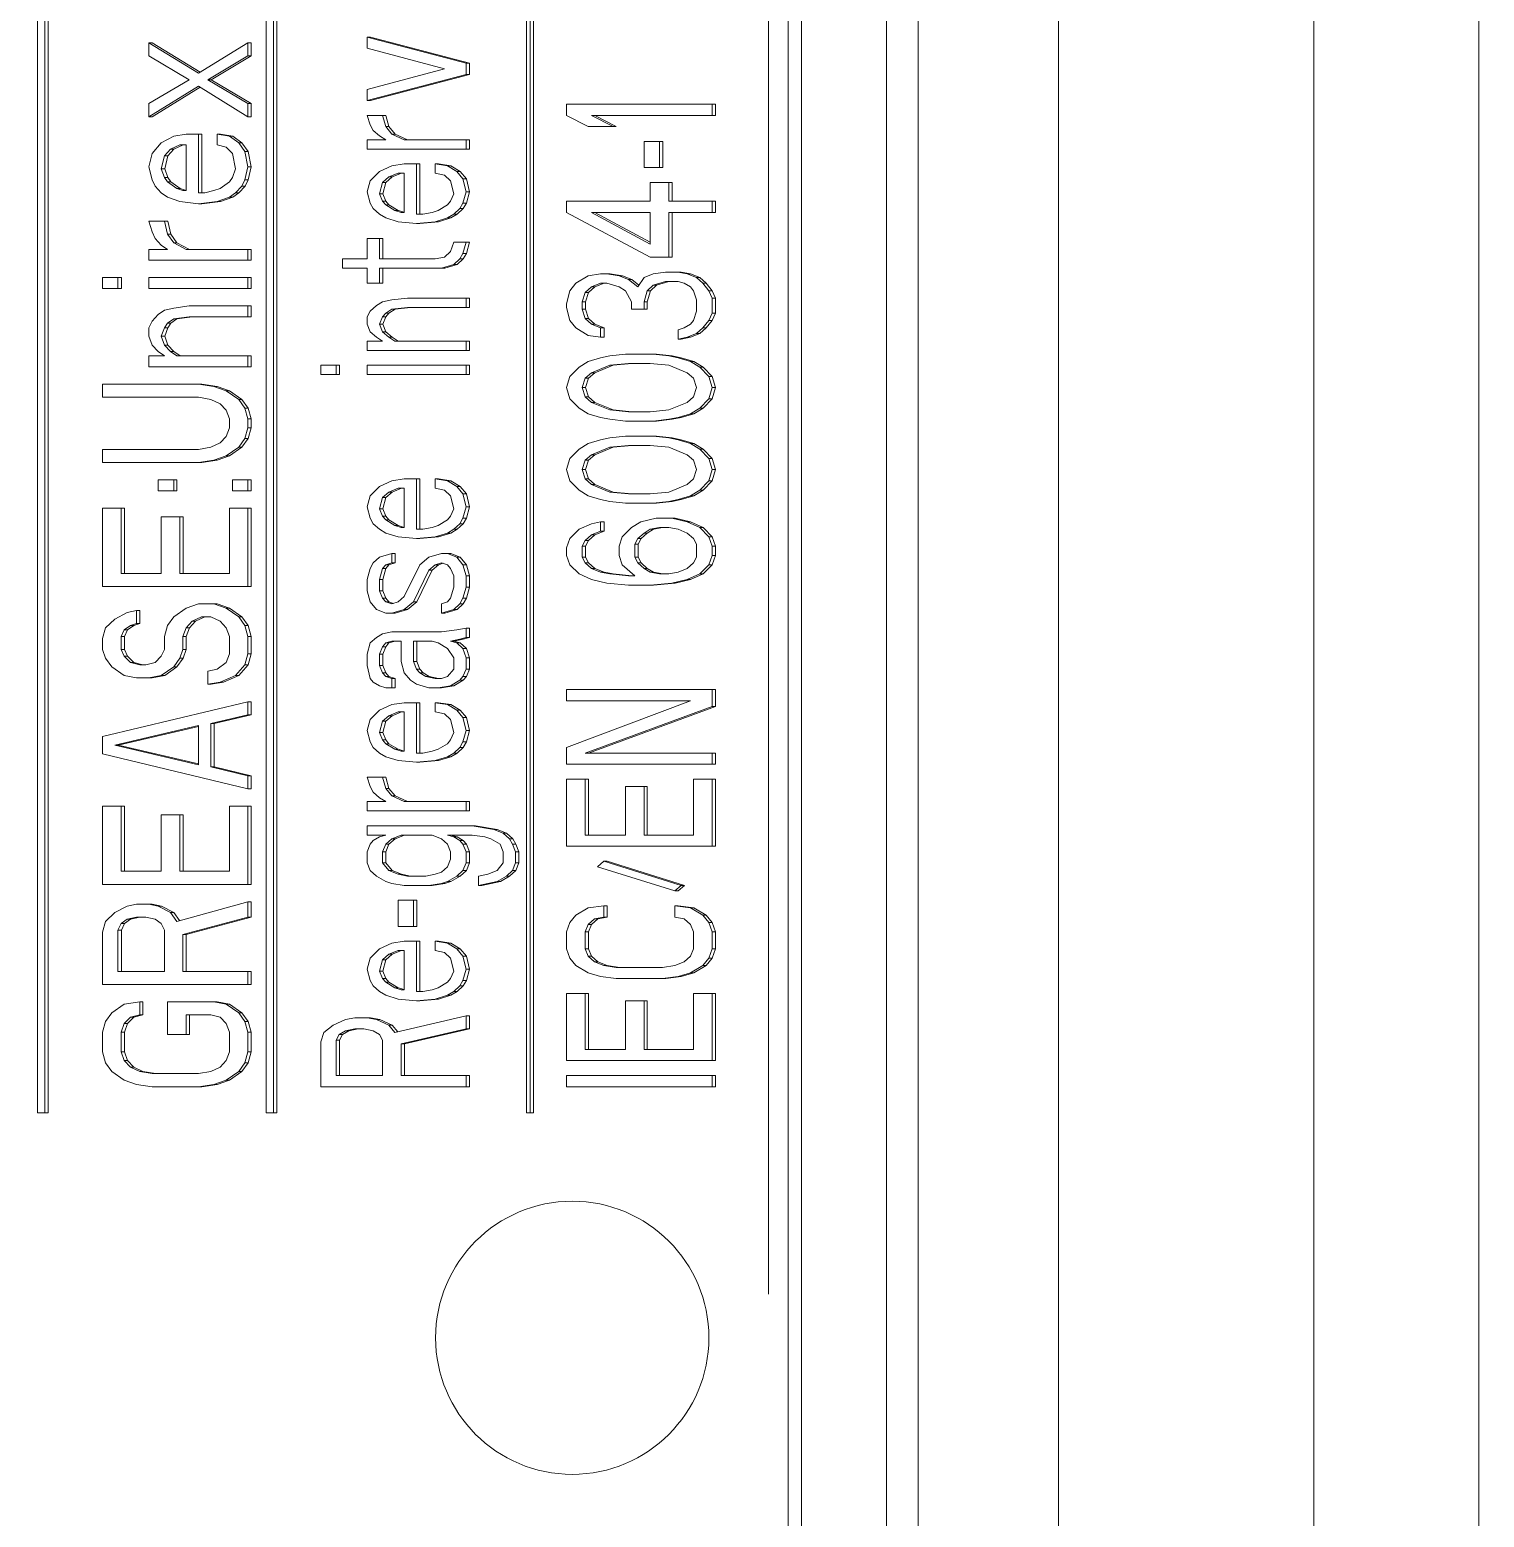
# Model space of a CAD drawing. Header units: millimetres. Extents: x 174875 to 182855, y -330615 to -324972.
# Drawn here: x 177800.94 to 177820.44, y -325772.01 to -325752.07 of the extents above; entities that cross this region are included whole.
import ezdxf

# ---------------------------------------------------------------- set-up
doc = ezdxf.new("R2010")
doc.units = ezdxf.units.MM
doc.header["$LTSCALE"] = 20
doc.linetypes.add('CENTER', pattern=[2, 1.25, -0.25, 0.25, -0.25])
doc.layers.get('0').update_dxf_attribs({"lineweight": 15})
doc.layers.add('PDF_几何图形', color=7, linetype='Continuous')
doc.layers.add('实线', color=7, linetype='Continuous')
doc.layers.add('中心线', color=1, linetype='CENTER', lineweight=9)

# ---------------------------------------------------------------- blocks, each defined once
blk = doc.blocks.new('Z$W@#0D7750773333335')
at = {"layer": 'PDF_几何图形', "lineweight": 18}
for points in [[(129.403, 13.16), (79.423, 13.16), (79.423, 13.205), (129.403, 13.205), (129.403, 9.794), (85.42, 9.794), (85.42, 9.697)], [(129.403, 9.652), (85.42, 9.652), (85.42, 9.697), (129.403, 9.697), (129.403, 6.731), (85.42, 6.731), (85.42, 6.634)], [(86.731, 8.382), (86.906, 8.382), (86.906, 8.426), (86.877, 8.634), (86.761, 8.799), (86.644, 8.882), (86.498, 8.924), (86.236, 8.924), (86.09, 8.882), (85.973, 8.799), (85.857, 8.634), (85.798, 8.468), (85.769, 8.26), (85.769, 7.638)], [(88.189, 8.133), (88.218, 8.257), (88.218, 8.302), (88.218, 8.468), (88.189, 8.592), (88.102, 8.758), (87.985, 8.882), (87.839, 8.924), (87.14, 8.924), (87.14, 6.975)], [(88.656, 8.631), (89.53, 8.631), (89.53, 8.675), (89.53, 8.924), (88.481, 8.924), (88.481, 6.975)], [(90.93, 6.975), (90.463, 8.924), (90.23, 8.924), (89.764, 6.975)], [(92.154, 8.468), (92.125, 8.592), (92.038, 8.758), (91.921, 8.882), (91.775, 8.924), (91.629, 8.924), (91.513, 8.882), (91.396, 8.799), (91.28, 8.634), (91.25, 8.468), (91.25, 8.302)], [(92.65, 8.631), (93.525, 8.631), (93.525, 8.675), (93.525, 8.924), (92.475, 8.924), (92.475, 6.975)], [(95.157, 7.386), (95.186, 7.594), (95.186, 7.638), (95.186, 8.924), (95.011, 8.924), (95.011, 7.638), (94.982, 7.472), (94.924, 7.348), (94.836, 7.265), (94.72, 7.224), (94.603, 7.224), (94.487, 7.265), (94.399, 7.348), (94.341, 7.472), (94.312, 7.638), (94.312, 8.924), (94.137, 8.924), (94.137, 7.638)], [(96.615, 8.717), (96.615, 8.924), (96.469, 8.924), (96.469, 8.717)], [(86.032, 8.506), (86.119, 8.589), (86.119, 8.634), (86.236, 8.675), (86.236, 8.631), (86.119, 8.589)], [(86.032, 8.551), (86.119, 8.634)], [(86.236, 8.631), (86.498, 8.631), (86.498, 8.675), (86.615, 8.634)], [(86.236, 8.675), (86.498, 8.675)], [(86.498, 8.631), (86.615, 8.589), (86.615, 8.634), (86.702, 8.551)], [(86.615, 8.589), (86.702, 8.506), (86.702, 8.551), (86.731, 8.426), (86.731, 8.382), (86.702, 8.506)], [(88.043, 8.423), (88.014, 8.548), (88.014, 8.592), (88.043, 8.468), (88.043, 8.343), (88.014, 8.219), (87.956, 8.136), (87.868, 8.094), (87.314, 8.094), (87.314, 8.717), (87.868, 8.717)], [(87.314, 8.672), (87.868, 8.672)], [(87.956, 8.675), (87.868, 8.717), (87.868, 8.672), (87.956, 8.631)], [(88.014, 8.592), (87.956, 8.675), (87.956, 8.631), (88.014, 8.548)], [(88.656, 7.843), (89.414, 7.843), (89.414, 7.887), (89.414, 8.136), (88.656, 8.136), (88.656, 8.675), (89.53, 8.675)], [(90.095, 7.638), (90.347, 8.713), (90.347, 8.758), (90.609, 7.638), (90.084, 7.638), (90.347, 8.758)], [(90.347, 8.713), (90.599, 7.638)], [(91.425, 8.382), (91.454, 8.506), (91.454, 8.551), (91.542, 8.634), (91.542, 8.589), (91.454, 8.506)], [(91.542, 8.589), (91.629, 8.631), (91.629, 8.675), (91.804, 8.675)], [(91.542, 8.634), (91.629, 8.675)], [(91.629, 8.631), (91.804, 8.631), (91.804, 8.675), (91.892, 8.634)], [(91.804, 8.631), (91.892, 8.589), (91.892, 8.634), (91.95, 8.551)], [(91.892, 8.589), (91.95, 8.506), (91.95, 8.551), (91.979, 8.468), (91.979, 8.423), (92.154, 8.423), (92.154, 8.468), (91.979, 8.468)], [(92.65, 7.843), (93.408, 7.843), (93.408, 7.887), (93.408, 8.136), (92.65, 8.136), (92.65, 8.675), (93.525, 8.675)], [(85.944, 8.216), (85.973, 8.382), (85.973, 8.426), (86.032, 8.551), (86.032, 8.506), (85.973, 8.382)], [(86.731, 7.76), (86.469, 7.76), (86.469, 7.804), (86.731, 7.804), (86.731, 7.472), (86.702, 7.348), (86.615, 7.265), (86.498, 7.224), (86.236, 7.224), (86.119, 7.265), (86.032, 7.348), (85.973, 7.472), (85.944, 7.638), (85.944, 8.26), (85.973, 8.426)], [(86.731, 8.426), (86.906, 8.426)], [(92.183, 7.221), (92.242, 7.386), (92.242, 7.431), (92.242, 7.638), (92.183, 7.804), (92.067, 7.97), (91.95, 8.053), (91.804, 8.094), (91.629, 8.094), (91.542, 8.136), (91.454, 8.219), (91.425, 8.343), (91.425, 8.426), (91.454, 8.551)], [(91.95, 8.506), (91.979, 8.423)], [(87.995, 7.891), (88.102, 7.967), (88.102, 8.012), (88.189, 8.177), (88.189, 8.133), (88.102, 7.967)], [(88.189, 8.177), (88.218, 8.302)], [(91.28, 8.136), (91.25, 8.302), (91.25, 8.257), (91.28, 8.091), (91.28, 8.136), (91.396, 7.97)], [(96.09, 6.975), (96.236, 6.975), (96.236, 7.763), (96.207, 7.97), (96.178, 8.094), (96.119, 8.177), (96.032, 8.26), (95.944, 8.302), (95.828, 8.302), (95.711, 8.26), (95.624, 8.177), (95.565, 8.094), (95.565, 8.302), (95.42, 8.302), (95.42, 6.975), (95.565, 6.975), (95.565, 7.929), (95.624, 8.012)], [(96.615, 6.975), (96.615, 8.302), (96.469, 8.302), (96.469, 6.975)], [(97.198, 8.008), (97.081, 7.926), (97.081, 7.97), (97.198, 8.053), (97.198, 8.008), (97.373, 8.05), (97.373, 8.094), (97.373, 8.302), (97.227, 8.26), (97.14, 8.219), (97.052, 8.136), (96.994, 8.053), (96.994, 8.302), (96.848, 8.302), (96.848, 6.975)], [(97.752, 7.594), (98.539, 7.594), (98.539, 7.638), (98.539, 7.804), (98.51, 7.97), (98.423, 8.136), (98.277, 8.26), (98.102, 8.302), (97.927, 8.26), (97.839, 8.219), (97.752, 8.136), (97.694, 8.053), (97.635, 7.887), (97.606, 7.638)], [(99.167, 7.616), (98.772, 8.257), (98.772, 8.302), (98.947, 8.302), (99.268, 7.763), (99.589, 8.302), (99.764, 8.302), (99.764, 8.257), (99.369, 7.616)], [(98.772, 8.302), (99.181, 7.638), (98.772, 6.975)], [(99.764, 6.975), (99.356, 7.638), (99.764, 8.302)], [(86.877, 7.221), (86.906, 7.386), (86.906, 7.431), (86.906, 8.053), (86.469, 8.053), (86.469, 7.804)], [(88.247, 6.975), (87.985, 7.929), (88.102, 8.012)], [(91.28, 8.091), (91.396, 7.926), (91.396, 7.97), (91.513, 7.887)], [(95.565, 7.884), (95.624, 7.967), (95.624, 8.012), (95.711, 8.094), (95.711, 8.05), (95.624, 7.967)], [(95.711, 8.05), (95.828, 8.091), (95.828, 8.136), (95.944, 8.094)], [(95.711, 8.094), (95.828, 8.136)], [(95.828, 8.091), (95.944, 8.05), (95.944, 8.094), (96.003, 8.053)], [(95.944, 8.05), (96.003, 8.008), (96.003, 8.053), (96.061, 7.97)], [(96.003, 8.008), (96.061, 7.926), (96.061, 7.97), (96.09, 7.763), (96.09, 6.975), (96.09, 6.93), (96.236, 6.93), (96.236, 6.975)], [(97.198, 8.053), (97.373, 8.094)], [(97.782, 7.804), (97.81, 7.884), (97.81, 7.929), (97.781, 7.846), (97.781, 7.804), (98.393, 7.804), (98.393, 7.887), (98.335, 8.012), (98.248, 8.094), (98.073, 8.136), (97.956, 8.094), (97.898, 8.053), (97.81, 7.929)], [(97.81, 7.884), (97.898, 8.008), (97.898, 8.053)], [(97.898, 8.008), (97.956, 8.05), (97.956, 8.094)], [(97.956, 8.05), (98.073, 8.091)], [(98.073, 8.136), (98.073, 8.091), (98.248, 8.05)], [(98.248, 8.094), (98.248, 8.05), (98.335, 7.967)], [(98.335, 8.012), (98.335, 7.967), (98.393, 7.843)], [(87.314, 7.801), (87.81, 7.801), (87.81, 7.846), (87.314, 7.846), (87.314, 6.975)], [(87.81, 7.846), (88.043, 6.975)], [(87.81, 7.801), (88.043, 6.93), (88.043, 6.975), (88.247, 6.975), (88.247, 6.93), (88.043, 6.93)], [(89.53, 6.975), (89.53, 7.224), (88.656, 7.224), (88.656, 7.887), (89.414, 7.887)], [(91.396, 7.926), (91.513, 7.843), (91.513, 7.887), (91.629, 7.846), (91.629, 7.801), (91.513, 7.843)], [(91.629, 7.801), (91.804, 7.801), (91.804, 7.846), (91.921, 7.804)], [(91.629, 7.846), (91.804, 7.846)], [(91.804, 7.801), (91.921, 7.76), (91.921, 7.804), (92.008, 7.721), (92.008, 7.677), (91.921, 7.76)], [(93.525, 6.975), (93.525, 7.224), (92.65, 7.224), (92.65, 7.887), (93.408, 7.887)], [(93.903, 7.97), (93.903, 7.926), (93.758, 7.926), (93.758, 7.97)], [(96.061, 7.926), (96.09, 7.718)], [(96.994, 6.975), (96.994, 7.804), (97.081, 7.97)], [(96.994, 7.76), (97.081, 7.926)], [(85.798, 7.431), (85.769, 7.638), (85.769, 7.594), (85.798, 7.386), (85.798, 7.431), (85.857, 7.265)], [(92.008, 7.721), (92.067, 7.597), (92.067, 7.472), (92.008, 7.348), (91.921, 7.265), (91.804, 7.224), (91.571, 7.224), (91.454, 7.265), (91.367, 7.389), (91.338, 7.514), (91.163, 7.514)], [(92.008, 7.677), (92.067, 7.552)], [(94.166, 7.431), (94.137, 7.638), (94.137, 7.594), (94.166, 7.386), (94.166, 7.431), (94.224, 7.265)], [(95.157, 7.431), (95.186, 7.638)], [(98.51, 7.179), (98.539, 7.345), (98.539, 7.389), (98.393, 7.389), (98.364, 7.265), (98.277, 7.182), (98.073, 7.141), (97.956, 7.182), (97.898, 7.224), (97.81, 7.348), (97.781, 7.431), (97.752, 7.555), (97.752, 7.638), (98.539, 7.638)], [(85.798, 7.386), (85.857, 7.221), (85.857, 7.265), (85.973, 7.099)], [(86.877, 7.265), (86.906, 7.431)], [(89.938, 6.93), (89.764, 6.93), (89.764, 6.975), (89.938, 6.975), (89.938, 6.93), (90.055, 7.428), (90.638, 7.428), (90.755, 6.93), (90.755, 6.975), (90.93, 6.975), (90.93, 6.93), (90.755, 6.93)], [(89.938, 6.975), (90.055, 7.472), (90.055, 7.428)], [(90.055, 7.472), (90.638, 7.472)], [(90.638, 7.428), (90.638, 7.472), (90.755, 6.975)], [(91.192, 7.348), (91.163, 7.514), (91.163, 7.469), (91.192, 7.304), (91.192, 7.348), (91.28, 7.141)], [(92.183, 7.265), (92.242, 7.431)], [(94.166, 7.386), (94.224, 7.221), (94.224, 7.265), (94.341, 7.099)], [(94.982, 7.055), (95.099, 7.221), (95.099, 7.265), (95.157, 7.431), (95.157, 7.386), (95.099, 7.221)], [(97.635, 7.389), (97.694, 7.224)], [(98.51, 7.224), (98.539, 7.389)], [(98.947, 6.93), (98.772, 6.93), (98.772, 6.975), (98.947, 6.975), (98.947, 6.93), (99.268, 7.469), (99.268, 7.514), (99.589, 6.975), (99.589, 6.93), (99.268, 7.469)], [(98.947, 6.975), (99.268, 7.514)], [(85.857, 7.221), (85.973, 7.055), (85.973, 7.099), (86.09, 7.016), (86.09, 6.972), (85.973, 7.055)], [(86.644, 6.972), (86.761, 7.055), (86.761, 7.099), (86.877, 7.265), (86.877, 7.221), (86.761, 7.055)], [(91.192, 7.304), (91.28, 7.096), (91.28, 7.141), (91.425, 7.016), (91.571, 6.975), (91.571, 6.93), (91.425, 6.972)], [(91.95, 6.972), (92.067, 7.055), (92.067, 7.099), (92.183, 7.265), (92.183, 7.221), (92.067, 7.055)], [(94.224, 7.221), (94.341, 7.055), (94.341, 7.099), (94.457, 7.016)], [(94.982, 7.099), (95.099, 7.265)], [(97.635, 7.345), (97.694, 7.179), (97.694, 7.224), (97.752, 7.141)], [(97.694, 7.179), (97.752, 7.096), (97.752, 7.141), (97.839, 7.058)], [(98.306, 6.972), (98.423, 7.055), (98.423, 7.099), (98.51, 7.224), (98.51, 7.179), (98.423, 7.055)], [(86.09, 7.016), (86.236, 6.975)], [(86.498, 6.975), (86.644, 7.016), (86.644, 6.972), (86.498, 6.93)], [(86.644, 7.016), (86.761, 7.099)], [(91.28, 7.096), (91.425, 6.972), (91.425, 7.016)], [(91.571, 6.975), (91.804, 6.975), (91.95, 7.016), (92.067, 7.099)], [(91.804, 6.93), (91.95, 6.972), (91.95, 7.016)], [(94.341, 7.055), (94.457, 6.972), (94.457, 7.016), (94.603, 6.975), (94.603, 6.93), (94.457, 6.972)], [(94.603, 6.975), (94.72, 6.975), (94.866, 7.016)], [(94.72, 6.93), (94.866, 6.972), (94.866, 7.016), (94.982, 7.099), (94.982, 7.055), (94.866, 6.972)], [(97.752, 7.096), (97.839, 7.013), (97.839, 7.058), (97.927, 7.016), (97.927, 6.972), (97.839, 7.013)], [(97.927, 7.016), (98.102, 6.975), (98.102, 6.93), (97.927, 6.972)], [(98.102, 6.975), (98.306, 7.016), (98.306, 6.972), (98.102, 6.93)], [(98.306, 7.016), (98.423, 7.099)], [(86.09, 6.972), (86.236, 6.93), (86.236, 6.975), (86.498, 6.975), (86.498, 6.93), (86.236, 6.93)], [(91.571, 6.93), (91.804, 6.93), (91.804, 6.975)], [(93.903, 6.975), (93.903, 6.93), (93.758, 6.93), (93.758, 6.975)], [(94.603, 6.93), (94.72, 6.93), (94.72, 6.975)], [(95.565, 6.975), (95.565, 6.93), (95.42, 6.93), (95.42, 6.975)], [(99.589, 6.975), (99.764, 6.975), (99.764, 6.93), (99.589, 6.93)], [(129.403, 6.589), (85.42, 6.589), (85.42, 6.634), (129.403, 6.634), (129.403, 3.24), (85.42, 3.24), (85.42, 3.191)], [(129.403, 3.147), (85.42, 3.147), (85.42, 3.191), (129.403, 3.191), (129.403, -0.219), (129.503, -0.219), (129.503, 3.191), (153.393, 3.191), (153.393, 3.24), (129.503, 3.24), (129.503, 6.634), (153.393, 6.634), (153.393, 6.589), (129.503, 6.589)], [(86.669, 5.209), (86.694, 5.334), (86.694, 5.378), (86.694, 5.544), (86.669, 5.669), (86.594, 5.834), (86.494, 5.959), (86.369, 6), (85.769, 6), (85.769, 4.051)], [(95.44, 5.793), (95.44, 6), (95.315, 6), (95.315, 5.793)], [(86.544, 5.5), (86.519, 5.624), (86.519, 5.669), (86.544, 5.544), (86.544, 5.42), (86.519, 5.295), (86.469, 5.212), (86.394, 5.171), (85.919, 5.171), (85.919, 5.793), (86.394, 5.793)], [(86.469, 5.751), (86.394, 5.793), (86.394, 5.748), (86.469, 5.707)], [(85.919, 5.748), (86.394, 5.748)], [(86.519, 5.669), (86.469, 5.751), (86.469, 5.707), (86.519, 5.624)], [(96.865, 5.168), (97.14, 5.168), (97.14, 5.212), (97.14, 5.378), (96.865, 5.378), (96.865, 5.71), (96.74, 5.71), (96.74, 5.378), (96.54, 5.378), (96.54, 5.212)], [(86.503, 4.968), (86.594, 5.043), (86.594, 5.088), (86.669, 5.254), (86.669, 5.209), (86.594, 5.043)], [(86.669, 5.254), (86.694, 5.378)], [(87.044, 4.67), (87.718, 4.67), (87.718, 4.715), (87.718, 4.881), (87.693, 5.046), (87.618, 5.212), (87.494, 5.337), (87.344, 5.378), (87.194, 5.337), (87.119, 5.295), (87.044, 5.212), (86.994, 5.129), (86.944, 4.964), (86.919, 4.715)], [(87.094, 4.961), (87.169, 5.085), (87.219, 5.126), (87.219, 5.171), (87.319, 5.212)], [(87.469, 5.171), (87.319, 5.212), (87.319, 5.168), (87.469, 5.126), (87.544, 5.043)], [(89.268, 3.968), (89.268, 5.378), (89.143, 5.378), (89.143, 5.129), (89.118, 5.212), (89.068, 5.295), (89.018, 5.337), (88.918, 5.378), (88.768, 5.378), (88.668, 5.337), (88.593, 5.254), (88.518, 5.129), (88.493, 5.046), (88.468, 4.881), (88.468, 4.549)], [(89.768, 5.085), (89.918, 5.126), (89.918, 5.171), (89.918, 5.378), (89.793, 5.337), (89.718, 5.295), (89.643, 5.212), (89.593, 5.129), (89.593, 5.378), (89.468, 5.378), (89.468, 4.051)], [(90.242, 4.67), (90.917, 4.67), (90.917, 4.715), (90.917, 4.881), (90.892, 5.046), (90.817, 5.212), (90.692, 5.337), (90.542, 5.378), (90.392, 5.337), (90.317, 5.295), (90.242, 5.212), (90.192, 5.129), (90.143, 4.964), (90.118, 4.715)], [(90.292, 4.961), (90.367, 5.085), (90.417, 5.126), (90.417, 5.171), (90.517, 5.212)], [(90.417, 5.126), (90.517, 5.168), (90.517, 5.212), (90.667, 5.171)], [(91.917, 4.051), (91.892, 4.176), (91.867, 4.383), (91.867, 5.046), (91.842, 5.171), (91.792, 5.254), (91.717, 5.337), (91.567, 5.378), (91.417, 5.378), (91.242, 5.337), (91.192, 5.295), (91.142, 5.212), (91.117, 5.129), (91.117, 5.046)], [(91.267, 5.085), (91.317, 5.126), (91.317, 5.171), (91.417, 5.212), (91.417, 5.168), (91.317, 5.126)], [(91.417, 5.168), (91.567, 5.168), (91.567, 5.212), (91.667, 5.171)], [(91.417, 5.212), (91.567, 5.212)], [(92.916, 5.046), (92.866, 5.212), (92.791, 5.295), (92.716, 5.337), (92.567, 5.378), (92.417, 5.378), (92.267, 5.337), (92.167, 5.254), (92.117, 5.129), (92.117, 5.046)], [(92.267, 5.085), (92.317, 5.126), (92.317, 5.171), (92.417, 5.212), (92.417, 5.168), (92.317, 5.126)], [(92.417, 5.168), (92.567, 5.168), (92.567, 5.212), (92.716, 5.171)], [(92.417, 5.212), (92.567, 5.212)], [(93.241, 4.67), (93.916, 4.67), (93.916, 4.715), (93.916, 4.881), (93.891, 5.046), (93.816, 5.212), (93.691, 5.337), (93.541, 5.378), (93.391, 5.337), (93.316, 5.295), (93.241, 5.212), (93.191, 5.129), (93.141, 4.964), (93.116, 4.715)], [(93.291, 4.961), (93.366, 5.085), (93.416, 5.126), (93.416, 5.171), (93.516, 5.212)], [(93.666, 5.171), (93.516, 5.212), (93.516, 5.168), (93.666, 5.126), (93.741, 5.043)], [(95.44, 4.051), (95.44, 5.378), (95.315, 5.378), (95.315, 4.051)], [(96.34, 4.051), (96.34, 4.839), (96.315, 5.046), (96.29, 5.171), (96.24, 5.254), (96.165, 5.337), (96.09, 5.378), (95.99, 5.378), (95.89, 5.337), (95.815, 5.254), (95.765, 5.171), (95.765, 5.378), (95.64, 5.378), (95.64, 4.051)], [(95.89, 5.126), (95.99, 5.168), (95.99, 5.212), (96.09, 5.171)], [(95.89, 5.171), (95.99, 5.212)], [(96.74, 5.168), (96.54, 5.168), (96.54, 5.212), (96.74, 5.212), (96.74, 4.383)], [(97.09, 4.051), (97.09, 4.217), (96.965, 4.259), (96.89, 4.341), (96.865, 4.466), (96.865, 5.212), (97.14, 5.212)], [(97.465, 4.67), (98.139, 4.67), (98.139, 4.715), (98.139, 4.881), (98.114, 5.046), (98.039, 5.212), (97.914, 5.337), (97.765, 5.378), (97.615, 5.337), (97.54, 5.295), (97.465, 5.212), (97.415, 5.129), (97.365, 4.964), (97.34, 4.715)], [(97.515, 4.961), (97.59, 5.085), (97.64, 5.126), (97.64, 5.171), (97.739, 5.212)], [(97.889, 5.171), (97.739, 5.212), (97.739, 5.168), (97.889, 5.126), (97.964, 5.043)], [(98.789, 5.171), (98.789, 5.378), (98.664, 5.337), (98.589, 5.295), (98.514, 5.212), (98.464, 5.129), (98.464, 5.378), (98.339, 5.378), (98.339, 4.051), (98.464, 4.051), (98.464, 4.881), (98.539, 5.046), (98.639, 5.129), (98.789, 5.171), (98.789, 5.126), (98.639, 5.085)], [(98.989, 5.378), (99.339, 4.051)], [(99.489, 4.051), (99.839, 5.378)], [(86.719, 4.051), (86.494, 5.005), (86.594, 5.088)], [(87.07, 4.881), (87.094, 4.961), (87.094, 5.005), (87.069, 4.922), (87.069, 4.881), (87.594, 4.881), (87.594, 4.964), (87.544, 5.088), (87.544, 5.043), (87.594, 4.919)], [(87.094, 5.005), (87.169, 5.129)], [(87.169, 5.085), (87.169, 5.129), (87.219, 5.171)], [(87.219, 5.126), (87.319, 5.168)], [(87.469, 5.126), (87.469, 5.171), (87.544, 5.088)], [(88.593, 4.795), (88.618, 4.919), (88.618, 4.964), (88.668, 5.088)], [(89.093, 5.046), (89.143, 4.922), (89.143, 4.507), (89.093, 4.383), (89.018, 4.3), (88.918, 4.259), (88.818, 4.259), (88.718, 4.3), (88.643, 4.383), (88.618, 4.466), (88.593, 4.59), (88.593, 4.839), (88.618, 4.964)], [(88.618, 4.919), (88.668, 5.043), (88.668, 5.088), (88.768, 5.171)], [(88.668, 5.043), (88.768, 5.126), (88.918, 5.126), (88.918, 5.171), (89.018, 5.129), (89.093, 5.046), (89.093, 5.002), (89.143, 4.878)], [(88.768, 5.126), (88.768, 5.171), (88.918, 5.171)], [(88.918, 5.126), (89.018, 5.085)], [(89.018, 5.129), (89.018, 5.085), (89.093, 5.002)], [(89.593, 4.836), (89.668, 5.002), (89.668, 5.046), (89.768, 5.129), (89.768, 5.085), (89.668, 5.002)], [(89.593, 4.051), (89.593, 4.881), (89.668, 5.046)], [(89.768, 5.129), (89.918, 5.171)], [(90.268, 4.881), (90.292, 4.961), (90.292, 5.005), (90.267, 4.922), (90.267, 4.881), (90.792, 4.881), (90.792, 4.964), (90.742, 5.088), (90.742, 5.043)], [(90.292, 5.005), (90.367, 5.129)], [(90.367, 5.085), (90.367, 5.129), (90.417, 5.171)], [(90.517, 5.168), (90.667, 5.126), (90.742, 5.043), (90.792, 4.919)], [(90.667, 5.126), (90.667, 5.171), (90.742, 5.088)], [(91.242, 5.046), (91.117, 5.046), (91.117, 5.002), (91.242, 5.002), (91.242, 5.046), (91.267, 5.129), (91.267, 5.085), (91.242, 5.002)], [(91.717, 5.129), (91.742, 5.046), (91.742, 4.922), (91.467, 4.922), (91.317, 4.881), (91.217, 4.798), (91.167, 4.715), (91.117, 4.549), (91.117, 4.424)], [(91.267, 5.129), (91.317, 5.171)], [(91.567, 5.168), (91.667, 5.126), (91.667, 5.171), (91.717, 5.129), (91.717, 5.085), (91.667, 5.126)], [(91.717, 5.085), (91.742, 5.002)], [(92.167, 4.881), (92.117, 5.046), (92.117, 5.002), (92.167, 4.836), (92.167, 4.881), (92.267, 4.756)], [(92.248, 5.024), (92.267, 5.085), (92.267, 5.129), (92.242, 5.046), (92.267, 4.964), (92.342, 4.881), (92.766, 4.673), (92.866, 4.549), (92.916, 4.383), (92.916, 4.3)], [(92.267, 5.129), (92.317, 5.171)], [(92.567, 5.168), (92.716, 5.126), (92.716, 5.171), (92.766, 5.129), (92.766, 5.085), (92.716, 5.126)], [(92.766, 5.129), (92.791, 5.046)], [(92.766, 5.085), (92.791, 5.002), (92.791, 5.046), (92.916, 5.046), (92.916, 5.002), (92.791, 5.002)], [(93.267, 4.881), (93.291, 4.961), (93.291, 5.005), (93.266, 4.922), (93.266, 4.881), (93.791, 4.881), (93.791, 4.964), (93.741, 5.088), (93.741, 5.043), (93.791, 4.919)], [(93.291, 5.005), (93.366, 5.129)], [(93.366, 5.085), (93.366, 5.129), (93.416, 5.171)], [(93.416, 5.126), (93.516, 5.168)], [(93.666, 5.126), (93.666, 5.171), (93.741, 5.088)], [(95.765, 4.961), (95.815, 5.043), (95.815, 5.088), (95.89, 5.171), (95.89, 5.126), (95.815, 5.043)], [(95.765, 4.051), (95.765, 5.005), (95.815, 5.088)], [(95.99, 5.168), (96.09, 5.126), (96.09, 5.171), (96.14, 5.129), (96.14, 5.085), (96.09, 5.126)], [(96.14, 5.129), (96.19, 5.046)], [(96.14, 5.085), (96.19, 5.002), (96.19, 5.046), (96.215, 4.839), (96.215, 4.051)], [(96.19, 5.002), (96.215, 4.795)], [(97.491, 4.881), (97.515, 4.961), (97.515, 5.005), (97.49, 4.922), (97.49, 4.881), (98.014, 4.881), (98.014, 4.964), (97.964, 5.088), (97.964, 5.043), (98.014, 4.919)], [(97.515, 5.005), (97.59, 5.129)], [(97.59, 5.085), (97.59, 5.129), (97.64, 5.171)], [(97.64, 5.126), (97.739, 5.168)], [(97.889, 5.126), (97.889, 5.171), (97.964, 5.088)], [(98.464, 4.836), (98.539, 5.002), (98.539, 5.046)], [(98.539, 5.002), (98.639, 5.085), (98.639, 5.129)], [(86.544, 4.007), (86.719, 4.007), (86.719, 4.051), (86.544, 4.051), (86.544, 4.007), (86.344, 4.878), (86.344, 4.922), (85.919, 4.922), (85.919, 4.051)], [(85.919, 4.878), (86.344, 4.878)], [(86.344, 4.922), (86.544, 4.051)], [(88.268, 4.756), (88.268, 4.964), (87.918, 4.964), (87.918, 4.756)], [(92.167, 4.836), (92.267, 4.712), (92.267, 4.756), (92.692, 4.549)], [(87.693, 4.256), (87.718, 4.421), (87.718, 4.466), (87.594, 4.466), (87.569, 4.341), (87.494, 4.259), (87.319, 4.217), (87.219, 4.259), (87.169, 4.3), (87.094, 4.424), (87.069, 4.507), (87.044, 4.632), (87.044, 4.715), (87.718, 4.715)], [(90.917, 4.466), (90.792, 4.466), (90.767, 4.341), (90.692, 4.259), (90.517, 4.217), (90.417, 4.259), (90.367, 4.3), (90.292, 4.424), (90.267, 4.507), (90.242, 4.632), (90.242, 4.715), (90.917, 4.715)], [(91.467, 4.756), (91.742, 4.756), (91.742, 4.507), (91.717, 4.424), (91.642, 4.3), (91.517, 4.217), (91.367, 4.217), (91.267, 4.3), (91.242, 4.383), (91.242, 4.466), (91.267, 4.59)], [(91.242, 4.421), (91.267, 4.546), (91.267, 4.59), (91.317, 4.673)], [(91.267, 4.546), (91.317, 4.629), (91.317, 4.673), (91.367, 4.715)], [(91.317, 4.629), (91.367, 4.67), (91.367, 4.715), (91.467, 4.756), (91.467, 4.712), (91.367, 4.67)], [(91.467, 4.712), (91.742, 4.712)], [(92.267, 4.712), (92.692, 4.504), (92.692, 4.549), (92.766, 4.466)], [(93.891, 4.256), (93.916, 4.421), (93.916, 4.466), (93.791, 4.466), (93.766, 4.341), (93.691, 4.259), (93.516, 4.217), (93.416, 4.259), (93.366, 4.3), (93.291, 4.424), (93.266, 4.507), (93.241, 4.632), (93.241, 4.715), (93.916, 4.715)], [(98.114, 4.256), (98.139, 4.421), (98.139, 4.466), (98.014, 4.466), (97.989, 4.341), (97.914, 4.259), (97.739, 4.217), (97.64, 4.259), (97.59, 4.3), (97.515, 4.424), (97.49, 4.507), (97.465, 4.632), (97.465, 4.715), (98.139, 4.715)], [(86.944, 4.466), (86.994, 4.3)], [(86.944, 4.421), (86.994, 4.256), (86.994, 4.3), (87.044, 4.217)], [(87.693, 4.3), (87.718, 4.466)], [(88.493, 4.383), (88.468, 4.549), (88.468, 4.504), (88.493, 4.338), (88.493, 4.383), (88.518, 4.3)], [(90.143, 4.466), (90.192, 4.3)], [(90.143, 4.421), (90.192, 4.256), (90.192, 4.3), (90.242, 4.217)], [(90.817, 4.131), (90.892, 4.256), (90.892, 4.3), (90.917, 4.466), (90.917, 4.421), (90.892, 4.256)], [(91.142, 4.259), (91.117, 4.424), (91.117, 4.38), (91.142, 4.214), (91.142, 4.259), (91.217, 4.134)], [(92.692, 4.504), (92.766, 4.421), (92.766, 4.466), (92.791, 4.383), (92.766, 4.3), (92.716, 4.259), (92.617, 4.217), (92.467, 4.217), (92.317, 4.259), (92.267, 4.3), (92.242, 4.383), (92.117, 4.383)], [(92.766, 4.421), (92.785, 4.361)], [(93.141, 4.466), (93.191, 4.3)], [(93.141, 4.421), (93.191, 4.256), (93.191, 4.3), (93.241, 4.217)], [(93.891, 4.3), (93.916, 4.466)], [(97.365, 4.466), (97.415, 4.3)], [(97.365, 4.421), (97.415, 4.256), (97.415, 4.3), (97.465, 4.217)], [(98.114, 4.3), (98.139, 4.466)], [(86.994, 4.256), (87.044, 4.173), (87.044, 4.217), (87.119, 4.134)], [(87.519, 4.048), (87.618, 4.131), (87.618, 4.176), (87.693, 4.3), (87.693, 4.256), (87.618, 4.131)], [(89.118, 4.217), (89.143, 4.3), (89.143, 3.968), (89.118, 3.802), (89.093, 3.719), (89.018, 3.595), (88.918, 3.554), (88.768, 3.554), (88.668, 3.636), (88.618, 3.761), (88.593, 3.885), (88.468, 3.885)], [(88.493, 4.338), (88.518, 4.256), (88.518, 4.3), (88.593, 4.176)], [(88.518, 4.256), (88.593, 4.131), (88.593, 4.176), (88.668, 4.093), (88.668, 4.048), (88.593, 4.131)], [(89.018, 4.048), (89.068, 4.09), (89.068, 4.134), (89.118, 4.217), (89.118, 4.173), (89.068, 4.09)], [(89.118, 4.173), (89.143, 4.256)], [(90.192, 4.256), (90.242, 4.173), (90.242, 4.217), (90.317, 4.134)], [(90.817, 4.176), (90.892, 4.3)], [(91.142, 4.214), (91.217, 4.09), (91.217, 4.134), (91.267, 4.093), (91.267, 4.048), (91.217, 4.09)], [(91.642, 4.048), (91.717, 4.131), (91.717, 4.176), (91.742, 4.259), (91.742, 4.214), (91.717, 4.131)], [(91.742, 4.259), (91.767, 4.134)], [(91.742, 4.214), (91.767, 4.09), (91.767, 4.134), (91.792, 4.051)], [(92.167, 4.217), (92.117, 4.383), (92.117, 4.338), (92.167, 4.173), (92.167, 4.217), (92.242, 4.134)], [(92.766, 4.048), (92.866, 4.131), (92.866, 4.176), (92.916, 4.3), (92.916, 4.256), (92.866, 4.131)], [(93.191, 4.256), (93.241, 4.173), (93.241, 4.217), (93.316, 4.134)], [(93.716, 4.048), (93.816, 4.131), (93.816, 4.176), (93.891, 4.3), (93.891, 4.256), (93.816, 4.131)], [(96.79, 4.217), (96.74, 4.383), (96.74, 4.338), (96.79, 4.173), (96.79, 4.217), (96.865, 4.134)], [(97.415, 4.256), (97.465, 4.173), (97.465, 4.217), (97.54, 4.134)], [(97.939, 4.048), (98.039, 4.131), (98.039, 4.176), (98.114, 4.3), (98.114, 4.256), (98.039, 4.131)], [(87.044, 4.173), (87.119, 4.09), (87.119, 4.134), (87.194, 4.093), (87.194, 4.048), (87.119, 4.09)], [(87.194, 4.048), (87.344, 4.007), (87.344, 4.051), (87.519, 4.093), (87.519, 4.048), (87.344, 4.007)], [(87.194, 4.093), (87.344, 4.051)], [(87.519, 4.093), (87.618, 4.176)], [(88.668, 4.093), (88.768, 4.051)], [(88.668, 4.048), (88.768, 4.007), (88.768, 4.051), (88.918, 4.051), (88.918, 4.007), (88.768, 4.007)], [(88.918, 4.007), (89.018, 4.048), (89.018, 4.093), (89.068, 4.134)], [(88.918, 4.051), (89.018, 4.093)], [(90.242, 4.173), (90.317, 4.09), (90.317, 4.134), (90.392, 4.093)], [(90.317, 4.09), (90.392, 4.048), (90.392, 4.093), (90.542, 4.051), (90.542, 4.007), (90.392, 4.048)], [(90.542, 4.007), (90.717, 4.048), (90.717, 4.093), (90.817, 4.176), (90.817, 4.131), (90.717, 4.048)], [(90.542, 4.051), (90.717, 4.093)], [(91.267, 4.093), (91.367, 4.051), (91.517, 4.051)], [(91.267, 4.048), (91.367, 4.007), (91.367, 4.051)], [(91.367, 4.007), (91.517, 4.007), (91.517, 4.051), (91.642, 4.093), (91.642, 4.048), (91.517, 4.007)], [(91.642, 4.093), (91.717, 4.176)], [(91.767, 4.09), (91.792, 4.007), (91.792, 4.051), (91.917, 4.051), (91.917, 4.007), (91.792, 4.007)], [(92.167, 4.173), (92.242, 4.09), (92.242, 4.134), (92.317, 4.093), (92.317, 4.048), (92.242, 4.09)], [(92.317, 4.093), (92.467, 4.051)], [(92.317, 4.048), (92.467, 4.007), (92.467, 4.051), (92.617, 4.051)], [(92.467, 4.007), (92.617, 4.007), (92.617, 4.051), (92.766, 4.093), (92.766, 4.048), (92.617, 4.007)], [(92.766, 4.093), (92.866, 4.176)], [(93.241, 4.173), (93.316, 4.09), (93.316, 4.134), (93.391, 4.093), (93.541, 4.051), (93.541, 4.007), (93.391, 4.048)], [(93.316, 4.09), (93.391, 4.048), (93.391, 4.093)], [(93.541, 4.051), (93.716, 4.093), (93.816, 4.176)], [(93.541, 4.007), (93.716, 4.048), (93.716, 4.093)], [(96.79, 4.173), (96.865, 4.09), (96.865, 4.134), (96.94, 4.093), (96.94, 4.048), (96.865, 4.09)], [(96.94, 4.093), (97.09, 4.051), (97.09, 4.007), (96.94, 4.048)], [(97.465, 4.173), (97.54, 4.09), (97.54, 4.134), (97.615, 4.093)], [(97.54, 4.09), (97.615, 4.048), (97.615, 4.093), (97.765, 4.051)], [(97.615, 4.048), (97.765, 4.007), (97.765, 4.051), (97.939, 4.093), (97.939, 4.048), (97.765, 4.007)], [(97.939, 4.093), (98.039, 4.176)], [(98.464, 4.051), (98.464, 4.007), (98.339, 4.007), (98.339, 4.051)], [(99.339, 4.007), (99.489, 4.007)], [(89.168, 3.509), (89.218, 3.633), (89.218, 3.678), (89.268, 3.968), (89.268, 3.924), (89.218, 3.633)], [(88.518, 3.636), (88.593, 3.512), (88.668, 3.429)], [(88.518, 3.592), (88.593, 3.468), (88.593, 3.512)], [(89.018, 3.429), (89.093, 3.471), (89.168, 3.554), (89.218, 3.678)], [(88.593, 3.468), (88.668, 3.385), (88.668, 3.429), (88.768, 3.388)], [(88.918, 3.388), (89.018, 3.429), (89.018, 3.385), (88.918, 3.343)], [(89.018, 3.385), (89.093, 3.426), (89.093, 3.471)], [(89.093, 3.426), (89.168, 3.509), (89.168, 3.554)], [(88.668, 3.385), (88.768, 3.343), (88.768, 3.388), (88.918, 3.388), (88.918, 3.343), (88.768, 3.343)], [(85.919, 0.755), (85.919, 2.704), (85.769, 2.704), (85.769, 0.755)], [(86.269, 2.411), (87.019, 2.411), (87.019, 2.455), (87.019, 2.704), (86.119, 2.704), (86.119, 0.755)], [(88.193, 2.207), (88.168, 2.414), (88.068, 2.58), (87.968, 2.663), (87.843, 2.704), (87.618, 2.704), (87.494, 2.663), (87.394, 2.58), (87.294, 2.414), (87.244, 2.248), (87.219, 2.041), (87.219, 1.419)], [(89.143, 2.411), (89.893, 2.411), (89.893, 2.455), (89.893, 2.704), (88.993, 2.704), (88.993, 0.755), (89.893, 0.755), (89.893, 1.004), (89.143, 1.004), (89.143, 1.667), (89.793, 1.667)], [(93.216, 2.203), (93.341, 2.203), (93.341, 2.248), (93.316, 2.372), (93.241, 2.538), (93.116, 2.663), (92.991, 2.704), (92.891, 2.704), (92.766, 2.663), (92.642, 2.538), (92.567, 2.372), (92.517, 2.165), (92.492, 1.875), (92.492, 1.584)], [(94.491, 1.543), (94.491, 1.916), (94.466, 2.124), (94.441, 2.248), (94.391, 2.414), (94.316, 2.538), (94.191, 2.663), (94.041, 2.704), (93.891, 2.663), (93.766, 2.538), (93.691, 2.414), (93.641, 2.248), (93.616, 2.124), (93.591, 1.916), (93.591, 1.543), (93.591, 1.498), (93.616, 1.291), (93.616, 1.336), (93.641, 1.211), (93.691, 1.045), (93.691, 1.001), (93.641, 1.167)], [(96.64, 1.955), (96.665, 2.121), (96.665, 2.165), (96.665, 2.248), (96.64, 2.414), (96.54, 2.58), (96.44, 2.663), (96.265, 2.704), (96.215, 2.704), (96.04, 2.663), (95.94, 2.58), (95.84, 2.414), (95.815, 2.248)], [(97.49, 1.291), (96.89, 1.291), (96.89, 1.336), (96.89, 1.584), (97.49, 2.704), (97.64, 2.704), (97.64, 1.584), (97.889, 1.584), (97.889, 1.336), (97.889, 1.291), (97.64, 1.291)], [(98.789, 0.755), (98.939, 0.755), (98.939, 2.704), (98.789, 2.704), (98.639, 2.414), (98.639, 2.082)], [(86.269, 1.623), (86.919, 1.623), (86.919, 1.667), (86.919, 1.916), (86.269, 1.916), (86.269, 2.455), (87.019, 2.455)], [(87.444, 2.286), (87.519, 2.369), (87.519, 2.414), (87.618, 2.455), (87.618, 2.411), (87.519, 2.369)], [(87.444, 2.331), (87.519, 2.414)], [(87.618, 2.411), (87.843, 2.411), (87.843, 2.455), (87.943, 2.414)], [(87.618, 2.455), (87.843, 2.455)], [(87.843, 2.411), (87.943, 2.369), (87.943, 2.414), (88.018, 2.331)], [(89.143, 1.623), (89.793, 1.623), (89.793, 1.667), (89.793, 1.916), (89.143, 1.916), (89.143, 2.455), (89.893, 2.455)], [(90.242, 2.411), (90.867, 0.711), (90.867, 0.755)], [(92.667, 2.203), (92.716, 2.328), (92.716, 2.372), (92.791, 2.455), (92.791, 2.411), (92.716, 2.328)], [(92.791, 2.411), (92.866, 2.452), (92.866, 2.497), (93.016, 2.497)], [(92.791, 2.455), (92.866, 2.497)], [(92.866, 2.452), (93.016, 2.452), (93.016, 2.497), (93.091, 2.455)], [(93.016, 2.452), (93.091, 2.411), (93.091, 2.455), (93.166, 2.372)], [(93.091, 2.411), (93.166, 2.328), (93.166, 2.372), (93.216, 2.248), (93.216, 2.203), (93.166, 2.328)], [(93.716, 1.83), (93.741, 2.079), (93.841, 2.328), (93.916, 2.411), (94.041, 2.452), (94.166, 2.411), (94.241, 2.328), (94.341, 2.079), (94.366, 1.83)], [(93.841, 2.328), (93.841, 2.372), (93.916, 2.455), (93.916, 2.411)], [(93.916, 2.455), (94.041, 2.497)], [(94.041, 2.452), (94.041, 2.497), (94.166, 2.455)], [(94.166, 2.411), (94.166, 2.455), (94.241, 2.372)], [(94.816, 1.83), (94.841, 2.079), (94.941, 2.328), (95.016, 2.411), (95.141, 2.452), (95.265, 2.411), (95.34, 2.328), (95.44, 2.079), (95.465, 1.83)], [(94.941, 2.328), (94.941, 2.372), (95.016, 2.455), (95.016, 2.411)], [(95.016, 2.455), (95.141, 2.497)], [(95.141, 2.452), (95.141, 2.497), (95.265, 2.455)], [(95.265, 2.411), (95.265, 2.455), (95.34, 2.372)], [(95.94, 2.203), (95.99, 2.328), (95.99, 2.372), (96.065, 2.455)], [(95.99, 2.328), (96.065, 2.411), (96.065, 2.455), (96.19, 2.497)], [(96.065, 2.411), (96.19, 2.452), (96.19, 2.497), (96.29, 2.497)], [(96.19, 2.452), (96.29, 2.452), (96.29, 2.497), (96.415, 2.455)], [(96.49, 2.372), (96.415, 2.455), (96.415, 2.411), (96.49, 2.328), (96.49, 2.372), (96.54, 2.248), (96.54, 2.165), (96.49, 1.999), (96.44, 1.916), (96.29, 1.833), (96.19, 1.833), (96.19, 1.667)], [(96.29, 2.452), (96.415, 2.411)], [(87.369, 1.996), (87.394, 2.162), (87.394, 2.207), (87.444, 2.331), (87.444, 2.286), (87.394, 2.162)], [(87.618, 0.755), (87.843, 0.755), (87.968, 0.797), (88.068, 0.879), (88.168, 1.045), (88.193, 1.253), (88.043, 1.253), (88.018, 1.128), (87.943, 1.045), (87.843, 1.004), (87.618, 1.004), (87.519, 1.045), (87.444, 1.128), (87.394, 1.253), (87.369, 1.419), (87.369, 2.041), (87.394, 2.207)], [(87.943, 2.369), (88.018, 2.286), (88.018, 2.331), (88.043, 2.207)], [(88.018, 2.286), (88.043, 2.162), (88.043, 2.207), (88.193, 2.207), (88.193, 2.162), (88.043, 2.162)], [(88.468, 1.125), (88.793, 2.162), (88.793, 2.207)], [(92.617, 1.83), (92.642, 2.079), (92.642, 2.124), (92.667, 2.248), (92.667, 2.203), (92.642, 2.079)], [(92.667, 2.248), (92.716, 2.372)], [(93.216, 2.248), (93.341, 2.248)], [(93.741, 2.124), (93.841, 2.372)], [(94.241, 2.328), (94.241, 2.372), (94.341, 2.124)], [(94.841, 2.124), (94.941, 2.372)], [(95.34, 2.328), (95.34, 2.372), (95.44, 2.124)], [(95.94, 2.248), (95.99, 2.372)], [(96.49, 2.328), (96.54, 2.203)], [(97.089, 1.584), (97.49, 2.328)], [(98.789, 2.328), (98.639, 2.038), (98.639, 2.082), (98.789, 2.372), (98.789, 0.755), (98.789, 0.711), (98.939, 0.711), (98.939, 0.755)], [(93.341, 1.042), (93.391, 1.25), (93.391, 1.294), (93.391, 1.502), (93.341, 1.709), (93.266, 1.833), (93.141, 1.958), (93.016, 1.999), (92.891, 1.999), (92.766, 1.958), (92.617, 1.792), (92.617, 1.875), (92.642, 2.124)], [(94.341, 2.079), (94.341, 2.124), (94.366, 1.875), (94.366, 1.584), (94.341, 1.336), (94.241, 1.087), (94.166, 1.004), (94.041, 0.962), (93.916, 1.004), (93.841, 1.087), (93.741, 1.336), (93.716, 1.584), (93.716, 1.875), (93.741, 2.124), (93.741, 2.079)], [(95.44, 2.079), (95.44, 2.124), (95.465, 1.875), (95.465, 1.584), (95.44, 1.336), (95.34, 1.087), (95.265, 1.004), (95.141, 0.962), (95.016, 1.004), (94.941, 1.087), (94.841, 1.336), (94.816, 1.584), (94.816, 1.875), (94.841, 2.124), (94.841, 2.079)], [(96.513, 1.735), (96.59, 1.83), (96.59, 1.875), (96.64, 1.999), (96.64, 1.955), (96.59, 1.83)], [(96.64, 1.999), (96.665, 2.165)], [(96.69, 1.211), (96.69, 1.377), (96.665, 1.543), (96.615, 1.667), (96.49, 1.75), (96.59, 1.875)], [(87.019, 0.755), (87.019, 1.004), (86.269, 1.004), (86.269, 1.667), (86.919, 1.667)], [(92.642, 1.416), (92.667, 1.54), (92.667, 1.584), (92.716, 1.667)], [(92.667, 1.54), (92.716, 1.623), (92.716, 1.667), (92.791, 1.75)], [(92.716, 1.623), (92.791, 1.706), (92.791, 1.75), (92.866, 1.792)], [(92.791, 1.706), (92.866, 1.747), (92.866, 1.792), (93.041, 1.792)], [(92.866, 1.747), (93.041, 1.747)], [(93.116, 1.75), (93.041, 1.792), (93.041, 1.747), (93.116, 1.706)], [(93.191, 1.667), (93.116, 1.75), (93.116, 1.706), (93.191, 1.623)], [(93.241, 1.584), (93.191, 1.667), (93.191, 1.623), (93.241, 1.54)], [(96.515, 1.543), (96.44, 1.626), (96.44, 1.581), (96.515, 1.498), (96.515, 1.543), (96.565, 1.377), (96.565, 1.211), (96.54, 1.128), (96.49, 1.045), (96.44, 1.004), (96.315, 0.962), (96.165, 0.962), (96.04, 1.004), (95.99, 1.045), (95.94, 1.128), (95.915, 1.211), (95.79, 1.211)], [(96.29, 1.667), (96.19, 1.667), (96.19, 1.623), (96.29, 1.623), (96.29, 1.667), (96.44, 1.626)], [(96.29, 1.623), (96.44, 1.581)], [(87.244, 1.167), (87.219, 1.374), (87.219, 1.419), (87.244, 1.211), (87.294, 1.045), (87.294, 1.001), (87.244, 1.167), (87.244, 1.211)], [(92.517, 1.294), (92.492, 1.584), (92.492, 1.54), (92.517, 1.25), (92.517, 1.294), (92.567, 1.087), (92.567, 1.042), (92.517, 1.25)], [(92.667, 1.584), (92.642, 1.46), (92.642, 1.336), (92.667, 1.211), (92.716, 1.087), (92.791, 1.004), (92.866, 0.962), (93.041, 0.962), (93.116, 1.004), (93.191, 1.087), (93.241, 1.211), (93.266, 1.336), (93.266, 1.46), (93.241, 1.584), (93.241, 1.54), (93.266, 1.416)], [(93.591, 1.543), (93.616, 1.336)], [(94.441, 1.167), (94.466, 1.291), (94.466, 1.336), (94.491, 1.543), (94.491, 1.498), (94.466, 1.291)], [(94.691, 1.543), (94.716, 1.336)], [(95.565, 1.291), (95.59, 1.498), (95.59, 1.543)], [(96.515, 1.498), (96.565, 1.333)], [(98.089, 1.46), (98.089, 1.416), (98.439, 1.416), (98.439, 1.46)], [(88.168, 1.001), (88.193, 1.208), (88.193, 1.253)], [(88.393, 1.253), (88.393, 1.208), (88.468, 1.125), (88.468, 1.17)], [(92.891, 0.755), (93.016, 0.755), (93.141, 0.797), (93.266, 0.921), (93.341, 1.087), (93.391, 1.294)], [(93.616, 1.291), (93.641, 1.167), (93.641, 1.211)], [(94.191, 0.797), (94.316, 0.921), (94.391, 1.045), (94.441, 1.211), (94.466, 1.336)], [(94.391, 1.001), (94.441, 1.167), (94.441, 1.211)], [(94.716, 1.291), (94.741, 1.167)], [(94.741, 1.211), (94.741, 1.167), (94.791, 1.001), (94.791, 1.045)], [(95.54, 1.211), (95.54, 1.167), (95.565, 1.291), (95.565, 1.336)], [(95.865, 0.962), (95.815, 1.087), (95.815, 1.042), (95.79, 1.167), (95.79, 1.211), (95.815, 1.087)], [(96.89, 1.336), (97.49, 1.336), (97.49, 0.755)], [(97.64, 0.755), (97.64, 1.336), (97.889, 1.336)], [(87.294, 1.045), (87.394, 0.879), (87.494, 0.797)], [(87.294, 1.001), (87.394, 0.835), (87.394, 0.879)], [(88.068, 0.835), (88.168, 1.001), (88.168, 1.045)], [(92.567, 1.087), (92.642, 0.921), (92.766, 0.797)], [(92.567, 1.042), (92.642, 0.876), (92.642, 0.921)], [(93.266, 0.876), (93.341, 1.042), (93.341, 1.087)], [(93.691, 1.045), (93.766, 0.921), (93.891, 0.797), (93.891, 0.752)], [(93.691, 1.001), (93.766, 0.876), (93.766, 0.921)], [(94.316, 0.876), (94.391, 1.001), (94.391, 1.045)], [(94.791, 1.001), (94.866, 0.876)], [(95.415, 0.876), (95.49, 1.001), (95.49, 1.045)], [(95.49, 1.001), (95.54, 1.167)], [(95.815, 1.042), (95.865, 0.918), (95.865, 0.962), (95.94, 0.879)], [(96.665, 1.042), (96.615, 0.918), (96.615, 0.962), (96.665, 1.087)], [(87.394, 0.835), (87.494, 0.752), (87.494, 0.797), (87.618, 0.755), (87.618, 0.711), (87.494, 0.752)], [(87.968, 0.752), (88.068, 0.835), (88.068, 0.879)], [(92.642, 0.876), (92.766, 0.752), (92.766, 0.797), (92.891, 0.755), (92.891, 0.711), (92.766, 0.752)], [(93.141, 0.752), (93.266, 0.876), (93.266, 0.921)], [(93.766, 0.876), (93.891, 0.752), (94.041, 0.711)], [(94.191, 0.752), (94.316, 0.876), (94.316, 0.921)], [(94.866, 0.921), (94.866, 0.876), (94.991, 0.752), (94.991, 0.797)], [(95.29, 0.752), (95.415, 0.876), (95.415, 0.921)], [(95.865, 0.918), (95.94, 0.835)], [(96.04, 0.797), (95.94, 0.879), (95.94, 0.835), (96.04, 0.752), (96.04, 0.797), (96.14, 0.755)], [(96.34, 0.711), (96.44, 0.752), (96.44, 0.797), (96.54, 0.879)], [(96.44, 0.752), (96.54, 0.835), (96.54, 0.879), (96.615, 0.962)], [(96.54, 0.835), (96.615, 0.918)], [(87.618, 0.711), (87.843, 0.711), (87.843, 0.755)], [(87.843, 0.711), (87.968, 0.752), (87.968, 0.797)], [(89.893, 0.755), (89.893, 0.711), (88.993, 0.711), (88.993, 0.755)], [(90.093, 0.755), (90.093, 0.711), (90.242, 0.711), (90.242, 0.755)], [(90.867, 0.711), (91.092, 0.711), (91.092, 0.755)], [(92.891, 0.711), (93.016, 0.711), (93.016, 0.755)], [(93.016, 0.711), (93.141, 0.752), (93.141, 0.797)], [(93.891, 0.797), (94.041, 0.755), (94.191, 0.797), (94.191, 0.752), (94.041, 0.711), (94.041, 0.755)], [(94.991, 0.752), (95.141, 0.711), (95.141, 0.755)], [(95.141, 0.711), (95.29, 0.752), (95.29, 0.797)], [(96.04, 0.752), (96.14, 0.711)], [(96.34, 0.755), (96.14, 0.755), (96.14, 0.711), (96.34, 0.711), (96.34, 0.755), (96.44, 0.797)], [(129.503, -0.219), (129.503, -0.264), (159.391, -0.264), (159.391, -0.442), (79.423, -0.442), (79.423, -0.264), (129.403, -0.264), (129.403, -0.219)]]:
    blk.add_lwpolyline(points, dxfattribs=at)
for points in [[(96.615, 8.672), (96.469, 8.672), (96.469, 8.717), (96.615, 8.717)], [(93.903, 8.177), (93.758, 8.177), (93.758, 7.97), (93.903, 7.97)], [(97.635, 7.345), (97.635, 7.389), (97.606, 7.638), (97.606, 7.594)], [(93.903, 7.182), (93.758, 7.182), (93.758, 6.975), (93.903, 6.975)], [(87.314, 6.93), (87.14, 6.93), (87.14, 6.975), (87.314, 6.975)], [(89.53, 6.93), (88.481, 6.93), (88.481, 6.975), (89.53, 6.975)], [(93.525, 6.93), (92.475, 6.93), (92.475, 6.975), (93.525, 6.975)], [(96.615, 6.93), (96.469, 6.93), (96.469, 6.975), (96.615, 6.975)], [(96.994, 6.93), (96.848, 6.93), (96.848, 6.975), (96.994, 6.975)], [(95.44, 5.748), (95.315, 5.748), (95.315, 5.793), (95.44, 5.793)], [(98.989, 5.378), (98.989, 5.334), (99.339, 4.007), (99.339, 4.051), (99.489, 4.051), (99.489, 4.007), (99.839, 5.334), (99.839, 5.378), (99.689, 5.378), (99.414, 4.341), (99.139, 5.378)], [(86.944, 4.421), (86.944, 4.466), (86.919, 4.715), (86.919, 4.67)], [(88.268, 4.712), (87.918, 4.712), (87.918, 4.756), (88.268, 4.756)], [(90.143, 4.421), (90.143, 4.466), (90.118, 4.715), (90.118, 4.67)], [(93.141, 4.421), (93.141, 4.466), (93.116, 4.715), (93.116, 4.67)], [(97.365, 4.421), (97.365, 4.466), (97.34, 4.715), (97.34, 4.67)], [(85.919, 4.007), (85.769, 4.007), (85.769, 4.051), (85.919, 4.051)], [(89.593, 4.007), (89.468, 4.007), (89.468, 4.051), (89.593, 4.051)], [(95.44, 4.007), (95.315, 4.007), (95.315, 4.051), (95.44, 4.051)], [(95.765, 4.007), (95.64, 4.007), (95.64, 4.051), (95.765, 4.051)], [(96.34, 4.007), (96.215, 4.007), (96.215, 4.051), (96.34, 4.051)], [(88.518, 3.592), (88.518, 3.636), (88.468, 3.885), (88.468, 3.841)], [(91.092, 2.704), (90.942, 2.704), (90.942, 1.045), (90.317, 2.704), (90.093, 2.704), (90.093, 0.755), (90.242, 0.755), (90.242, 2.455), (90.867, 0.755), (91.092, 0.755)], [(94.741, 1.211), (94.791, 1.045), (94.866, 0.921), (94.991, 0.797), (95.141, 0.755), (95.29, 0.797), (95.415, 0.921), (95.49, 1.045), (95.54, 1.211), (95.565, 1.336), (95.59, 1.543), (95.59, 1.916), (95.565, 2.124), (95.54, 2.248), (95.49, 2.414), (95.415, 2.538), (95.29, 2.663), (95.141, 2.704), (94.991, 2.663), (94.866, 2.538), (94.791, 2.414), (94.741, 2.248), (94.716, 2.124), (94.691, 1.916), (94.691, 1.543), (94.691, 1.498), (94.716, 1.291), (94.716, 1.336)], [(88.393, 1.253), (88.468, 1.17), (88.793, 2.207), (88.718, 2.289)], [(95.94, 2.203), (95.94, 2.248), (95.815, 2.248), (95.815, 2.203)], [(97.49, 1.584), (97.065, 1.584), (97.49, 2.372)], [(98.089, 1.46), (98.439, 1.46), (98.439, 1.667), (98.089, 1.667)], [(96.69, 1.167), (96.665, 1.042), (96.665, 1.087), (96.69, 1.211)], [(85.919, 0.711), (85.769, 0.711), (85.769, 0.755), (85.919, 0.755)], [(87.019, 0.711), (86.119, 0.711), (86.119, 0.755), (87.019, 0.755)], [(97.64, 0.755), (97.49, 0.755), (97.49, 0.711), (97.64, 0.711)]]:
    blk.add_lwpolyline(points, close=True, dxfattribs=at)
at = {"layer": 'PDF_几何图形', "lineweight": 13}
for points in [[(192.976, -2.006), (46.838, -2.006)], [(161.89, -1.584), (77.923, -1.584)], [(192.976, -9.523), (46.838, -9.523), (46.772, -9.523), (46.707, -9.523), (46.674, -9.524), (46.642, -9.524), (46.61, -9.524), (46.578, -9.525), (46.516, -9.526), (46.455, -9.528), (46.396, -9.529), (46.338, -9.531), (45.735, -9.552), (45.132, -9.574), (44.843, -9.583), (44.544, -9.591), (44.468, -9.593), (44.391, -9.595)]]:
    blk.add_lwpolyline(points, dxfattribs=at)
blk.add_lwpolyline([(192.976, -7.312), (192.976, -5.601), (192.976, -3.887), (46.838, -3.887), (46.838, -5.601), (46.838, -7.312)], close=True, dxfattribs=at)
at = {"layer": 'PDF_几何图形', "lineweight": 18}
blk.add_circle((82.403, 2.629), 1.831, dxfattribs=at)
blk = doc.blocks.new('英铄BN(A)S250系列-主视图')
at = {"layer": '中心线'}
blk.add_line((-1697.223, 23084.806), (-1307.89, 23084.806), dxfattribs=at)
at = {"layer": '实线'}
blk.add_blockref('Z$W@#0D7750773333335', (-1420.212, 23084.806), dxfattribs=at)

msp = doc.modelspace()

# ---------------------------------------------------------------- block references
at = {"rotation": 90}
msp.add_blockref('英铄BN(A)S250系列-主视图', (200895.648, -324431.792), dxfattribs=at)

doc.saveas('drawing.dxf')
